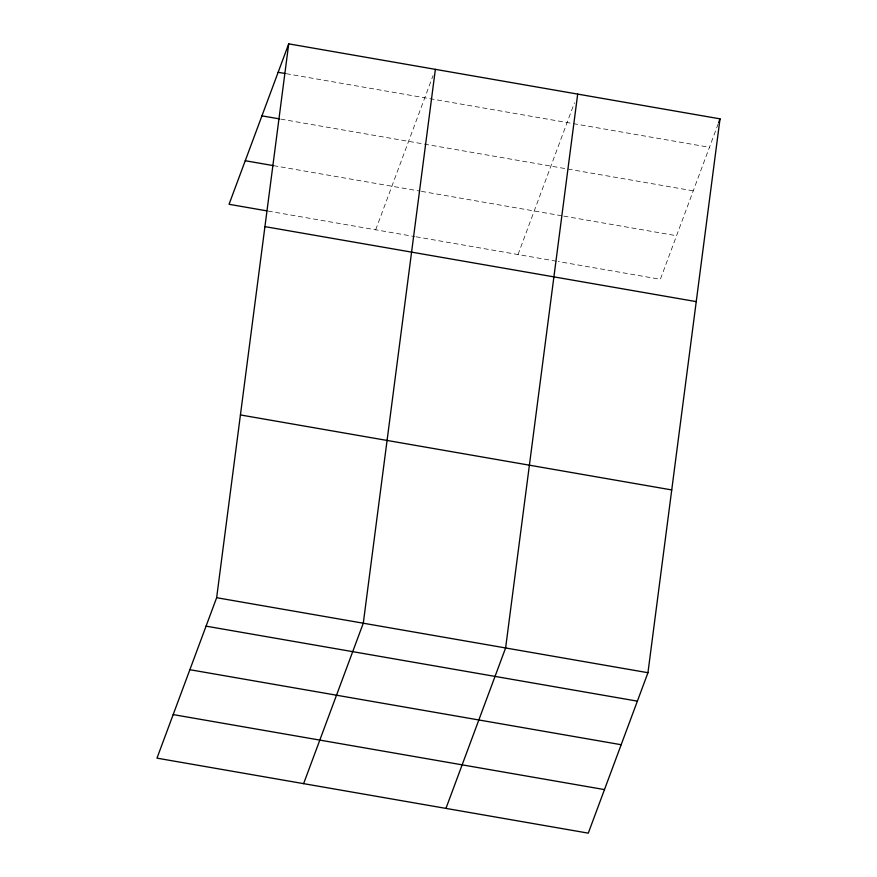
<?xml version="1.0" encoding="UTF-8"?>
<svg xmlns="http://www.w3.org/2000/svg" width="877" height="877" viewBox="0 0 877 877"><rect width="100%" height="100%" fill="white"/><g stroke="black" fill="none" stroke-linecap="round" stroke-linejoin="round"><path stroke-width="0.66" stroke-dasharray="4.38 3.29" d="M375.696 229.785L433.063 75.532M518.022 254.538L574.468 102.762M718.186 123.8L660.359 279.292L558.309 261.543M286.209 73.69L709.449 147.292M280.783 119.129L693.247 190.846M273.503 165.643L420.094 191.131M421.431 191.361L562.42 215.885M563.768 216.115L676.551 235.727M268.066 211.072L414.635 236.56M415.983 236.79L556.961 261.313"/><path stroke-width="1.32" d="M216.641 597.708L288.719 43.85L720.017 118.855L647.95 672.714L588.281 833.15L156.983 758.145L216.641 597.708L647.95 672.714M435.365 69.349L363.286 623.207L303.617 783.643M577.691 94.102L505.612 647.96L445.954 808.397M288.719 43.85L229.05 204.286L266.718 210.842M718.647 122.561L720.017 118.855M278.141 72.287L284.872 73.46M261.938 115.852L279.434 118.888M245.253 160.732L273.503 165.643M264.931 226.628L696.239 301.622M240.43 414.942L671.727 489.936M206.062 626.156L637.371 701.151M189.87 669.71L621.168 744.716M173.175 714.591L604.483 789.596"/></g></svg>
